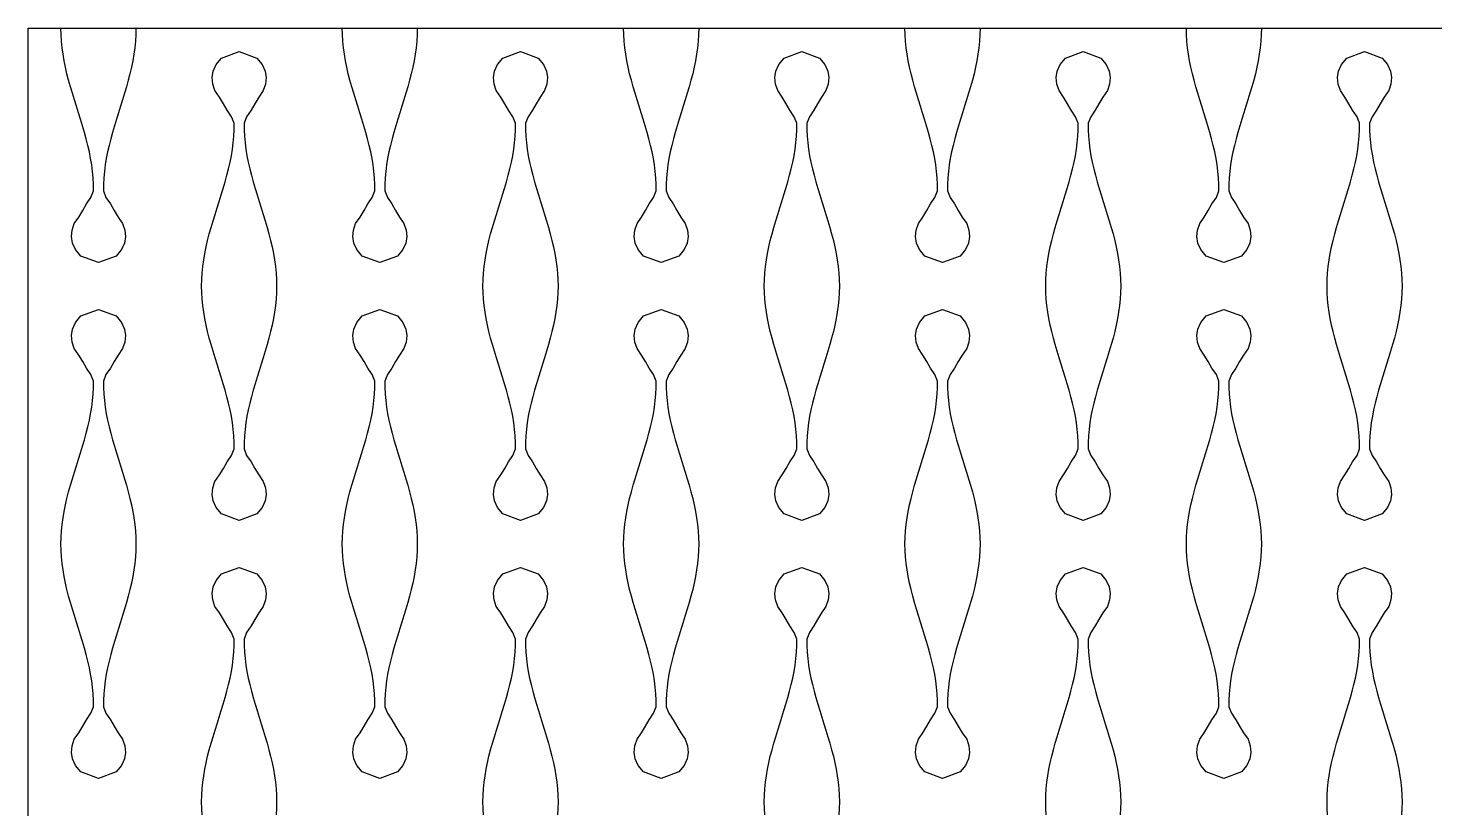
# Model space of a CAD drawing. Header units: millimetres. Extents: x 0 to 120, y 0 to 70.
# Drawn here: x 0 to 60, y 36.7 to 70 of the extents above; entities that cross this region are included whole.
import ezdxf

# ---------------------------------------------------------------- set-up
doc = ezdxf.new("R2010")
doc.units = ezdxf.units.MM
doc.layers.add('CUT', color=1, linetype='CONTINUOUS')

msp = doc.modelspace()

# ---------------------------------------------------------------- linework, layer by layer
at = {"layer": 'CUT'}
for points in [[(0, 70), (120, 70), (120, 0), (0, 0), (0, 70)], [(4.6, 70), (4.6, 70), (4.5944, 69.7222), (4.5778, 69.4444), (4.5504, 69.1667), (4.5126, 68.8889), (4.465, 68.6111), (4.4085, 68.3333), (4.3439, 68.0556), (4.2722, 67.7778), (4.1947, 67.5), (4.1124, 67.2222), (4.0269, 66.9444), (3.9394, 66.6667), (3.8513, 66.3889), (3.764, 66.1111), (3.679, 65.8333), (3.5976, 65.5556), (3.5211, 65.2778), (3.4508, 65), (3.3877, 64.7222), (3.3329, 64.4444), (3.2872, 64.1667), (3.2514, 63.8889), (3.2261, 63.6111), (3.2116, 63.3333), (3.2113, 63.0556), (3.3207, 62.7778), (3.5161, 62.5), (3.6671, 62.2222), (3.8361, 61.9444), (4.0306, 61.6667), (4.1274, 61.3889), (4.1513, 61.1111), (4.107, 60.8333), (3.9856, 60.5556), (3.7502, 60.2778), (3, 60), (3, 60), (2.2498, 60.2778), (2.0144, 60.5556), (1.893, 60.8333), (1.8487, 61.1111), (1.8726, 61.3889), (1.9694, 61.6667), (2.1639, 61.9444), (2.3329, 62.2222), (2.4839, 62.5), (2.6793, 62.7778), (2.7887, 63.0556), (2.7884, 63.3333), (2.7739, 63.6111), (2.7486, 63.8889), (2.7128, 64.1667), (2.6671, 64.4444), (2.6123, 64.7222), (2.5492, 65), (2.4789, 65.2778), (2.4024, 65.5556), (2.321, 65.8333), (2.236, 66.1111), (2.1487, 66.3889), (2.0606, 66.6667), (1.9731, 66.9444), (1.8876, 67.2222), (1.8053, 67.5), (1.7278, 67.7778), (1.6561, 68.0556), (1.5915, 68.3333), (1.535, 68.6111), (1.4874, 68.8889), (1.4496, 69.1667), (1.4222, 69.4444), (1.4056, 69.7222), (1.4, 70), (1.4, 70)], [(16.6, 70), (16.6, 70), (16.5944, 69.7222), (16.5778, 69.4444), (16.5504, 69.1667), (16.5126, 68.8889), (16.465, 68.6111), (16.4085, 68.3333), (16.3439, 68.0556), (16.2722, 67.7778), (16.1947, 67.5), (16.1124, 67.2222), (16.0269, 66.9444), (15.9394, 66.6667), (15.8513, 66.3889), (15.764, 66.1111), (15.679, 65.8333), (15.5976, 65.5556), (15.5211, 65.2778), (15.4508, 65), (15.3877, 64.7222), (15.3329, 64.4444), (15.2872, 64.1667), (15.2514, 63.8889), (15.2261, 63.6111), (15.2116, 63.3333), (15.2113, 63.0556), (15.3207, 62.7778), (15.5161, 62.5), (15.6671, 62.2222), (15.8361, 61.9444), (16.0306, 61.6667), (16.1274, 61.3889), (16.1513, 61.1111), (16.107, 60.8333), (15.9856, 60.5556), (15.7502, 60.2778), (15, 60), (15, 60), (14.2498, 60.2778), (14.0144, 60.5556), (13.893, 60.8333), (13.8487, 61.1111), (13.8726, 61.3889), (13.9694, 61.6667), (14.1639, 61.9444), (14.3329, 62.2222), (14.4839, 62.5), (14.6793, 62.7778), (14.7887, 63.0556), (14.7884, 63.3333), (14.7739, 63.6111), (14.7486, 63.8889), (14.7128, 64.1667), (14.6671, 64.4444), (14.6123, 64.7222), (14.5492, 65), (14.4789, 65.2778), (14.4024, 65.5556), (14.321, 65.8333), (14.236, 66.1111), (14.1487, 66.3889), (14.0606, 66.6667), (13.9731, 66.9444), (13.8876, 67.2222), (13.8053, 67.5), (13.7278, 67.7778), (13.6561, 68.0556), (13.5915, 68.3333), (13.535, 68.6111), (13.4874, 68.8889), (13.4496, 69.1667), (13.4222, 69.4444), (13.4056, 69.7222), (13.4, 70), (13.4, 70)], [(28.6, 70), (28.6, 70), (28.5944, 69.7222), (28.5778, 69.4444), (28.5504, 69.1667), (28.5126, 68.8889), (28.465, 68.6111), (28.4085, 68.3333), (28.3439, 68.0556), (28.2722, 67.7778), (28.1947, 67.5), (28.1124, 67.2222), (28.0269, 66.9444), (27.9394, 66.6667), (27.8513, 66.3889), (27.764, 66.1111), (27.679, 65.8333), (27.5976, 65.5556), (27.5211, 65.2778), (27.4508, 65), (27.3877, 64.7222), (27.3329, 64.4444), (27.2872, 64.1667), (27.2514, 63.8889), (27.2261, 63.6111), (27.2116, 63.3333), (27.2113, 63.0556), (27.3207, 62.7778), (27.5161, 62.5), (27.6671, 62.2222), (27.8361, 61.9444), (28.0306, 61.6667), (28.1274, 61.3889), (28.1513, 61.1111), (28.107, 60.8333), (27.9856, 60.5556), (27.7502, 60.2778), (27, 60), (27, 60), (26.2498, 60.2778), (26.0144, 60.5556), (25.893, 60.8333), (25.8487, 61.1111), (25.8726, 61.3889), (25.9694, 61.6667), (26.1639, 61.9444), (26.3329, 62.2222), (26.4839, 62.5), (26.6793, 62.7778), (26.7887, 63.0556), (26.7884, 63.3333), (26.7739, 63.6111), (26.7486, 63.8889), (26.7128, 64.1667), (26.6671, 64.4444), (26.6123, 64.7222), (26.5492, 65), (26.4789, 65.2778), (26.4024, 65.5556), (26.321, 65.8333), (26.236, 66.1111), (26.1487, 66.3889), (26.0606, 66.6667), (25.9731, 66.9444), (25.8876, 67.2222), (25.8053, 67.5), (25.7278, 67.7778), (25.6561, 68.0556), (25.5915, 68.3333), (25.535, 68.6111), (25.4874, 68.8889), (25.4496, 69.1667), (25.4222, 69.4444), (25.4056, 69.7222), (25.4, 70), (25.4, 70)], [(40.6, 70), (40.6, 70), (40.5944, 69.7222), (40.5778, 69.4444), (40.5504, 69.1667), (40.5126, 68.8889), (40.465, 68.6111), (40.4085, 68.3333), (40.3439, 68.0556), (40.2722, 67.7778), (40.1947, 67.5), (40.1124, 67.2222), (40.0269, 66.9444), (39.9394, 66.6667), (39.8513, 66.3889), (39.764, 66.1111), (39.679, 65.8333), (39.5976, 65.5556), (39.5211, 65.2778), (39.4508, 65), (39.3877, 64.7222), (39.3329, 64.4444), (39.2872, 64.1667), (39.2514, 63.8889), (39.2261, 63.6111), (39.2116, 63.3333), (39.2113, 63.0556), (39.3207, 62.7778), (39.5161, 62.5), (39.6671, 62.2222), (39.8361, 61.9444), (40.0306, 61.6667), (40.1274, 61.3889), (40.1513, 61.1111), (40.107, 60.8333), (39.9856, 60.5556), (39.7502, 60.2778), (39, 60), (39, 60), (38.2498, 60.2778), (38.0144, 60.5556), (37.893, 60.8333), (37.8487, 61.1111), (37.8726, 61.3889), (37.9694, 61.6667), (38.1639, 61.9444), (38.3329, 62.2222), (38.4839, 62.5), (38.6793, 62.7778), (38.7887, 63.0556), (38.7884, 63.3333), (38.7739, 63.6111), (38.7486, 63.8889), (38.7128, 64.1667), (38.6671, 64.4444), (38.6123, 64.7222), (38.5492, 65), (38.4789, 65.2778), (38.4024, 65.5556), (38.321, 65.8333), (38.236, 66.1111), (38.1487, 66.3889), (38.0606, 66.6667), (37.9731, 66.9444), (37.8876, 67.2222), (37.8053, 67.5), (37.7278, 67.7778), (37.6561, 68.0556), (37.5915, 68.3333), (37.535, 68.6111), (37.4874, 68.8889), (37.4496, 69.1667), (37.4222, 69.4444), (37.4056, 69.7222), (37.4, 70), (37.4, 70)], [(52.6, 70), (52.6, 70), (52.5944, 69.7222), (52.5778, 69.4444), (52.5504, 69.1667), (52.5126, 68.8889), (52.465, 68.6111), (52.4085, 68.3333), (52.3439, 68.0556), (52.2722, 67.7778), (52.1947, 67.5), (52.1124, 67.2222), (52.0269, 66.9444), (51.9394, 66.6667), (51.8513, 66.3889), (51.764, 66.1111), (51.679, 65.8333), (51.5976, 65.5556), (51.5211, 65.2778), (51.4508, 65), (51.3877, 64.7222), (51.3329, 64.4444), (51.2872, 64.1667), (51.2514, 63.8889), (51.2261, 63.6111), (51.2116, 63.3333), (51.2113, 63.0556), (51.3207, 62.7778), (51.5161, 62.5), (51.6671, 62.2222), (51.8361, 61.9444), (52.0306, 61.6667), (52.1274, 61.3889), (52.1513, 61.1111), (52.107, 60.8333), (51.9856, 60.5556), (51.7502, 60.2778), (51, 60), (51, 60), (50.2498, 60.2778), (50.0144, 60.5556), (49.893, 60.8333), (49.8487, 61.1111), (49.8726, 61.3889), (49.9694, 61.6667), (50.1639, 61.9444), (50.3329, 62.2222), (50.4839, 62.5), (50.6793, 62.7778), (50.7887, 63.0556), (50.7884, 63.3333), (50.7739, 63.6111), (50.7486, 63.8889), (50.7128, 64.1667), (50.6671, 64.4444), (50.6123, 64.7222), (50.5492, 65), (50.4789, 65.2778), (50.4024, 65.5556), (50.321, 65.8333), (50.236, 66.1111), (50.1487, 66.3889), (50.0606, 66.6667), (49.9731, 66.9444), (49.8876, 67.2222), (49.8053, 67.5), (49.7278, 67.7778), (49.6561, 68.0556), (49.5915, 68.3333), (49.535, 68.6111), (49.4874, 68.8889), (49.4496, 69.1667), (49.4222, 69.4444), (49.4056, 69.7222), (49.4, 70), (49.4, 70)], [(9, 69), (9.7502, 68.7222), (9.9856, 68.4444), (10.107, 68.1667), (10.1513, 67.8889), (10.1274, 67.6111), (10.0306, 67.3333), (9.8361, 67.0556), (9.6671, 66.7778), (9.5161, 66.5), (9.3207, 66.2222), (9.2113, 65.9444), (9.2116, 65.6667), (9.2261, 65.3889), (9.2514, 65.1111), (9.2872, 64.8333), (9.3329, 64.5556), (9.3877, 64.2778), (9.4508, 64), (9.5211, 63.7222), (9.5976, 63.4444), (9.679, 63.1667), (9.764, 62.8889), (9.8513, 62.6111), (9.9394, 62.3333), (10.0269, 62.0556), (10.1124, 61.7778), (10.1947, 61.5), (10.2722, 61.2222), (10.3439, 60.9444), (10.4085, 60.6667), (10.465, 60.3889), (10.5126, 60.1111), (10.5504, 59.8333), (10.5778, 59.5556), (10.5944, 59.2778), (10.6, 59), (10.5944, 58.7222), (10.5778, 58.4444), (10.5504, 58.1667), (10.5126, 57.8889), (10.465, 57.6111), (10.4085, 57.3333), (10.3439, 57.0556), (10.2722, 56.7778), (10.1947, 56.5), (10.1124, 56.2222), (10.0269, 55.9444), (9.9394, 55.6667), (9.8513, 55.3889), (9.764, 55.1111), (9.679, 54.8333), (9.5976, 54.5556), (9.5211, 54.2778), (9.4508, 54), (9.3877, 53.7222), (9.3329, 53.4444), (9.2872, 53.1667), (9.2514, 52.8889), (9.2261, 52.6111), (9.2116, 52.3333), (9.2113, 52.0556), (9.3207, 51.7778), (9.5161, 51.5), (9.6671, 51.2222), (9.8361, 50.9444), (10.0306, 50.6667), (10.1274, 50.3889), (10.1513, 50.1111), (10.107, 49.8333), (9.9856, 49.5556), (9.7502, 49.2778), (9, 49), (9, 49), (8.2498, 49.2778), (8.0144, 49.5556), (7.893, 49.8333), (7.8487, 50.1111), (7.8726, 50.3889), (7.9694, 50.6667), (8.1639, 50.9444), (8.3329, 51.2222), (8.4839, 51.5), (8.6793, 51.7778), (8.7887, 52.0556), (8.7884, 52.3333), (8.7739, 52.6111), (8.7486, 52.8889), (8.7128, 53.1667), (8.6671, 53.4444), (8.6123, 53.7222), (8.5492, 54), (8.4789, 54.2778), (8.4024, 54.5556), (8.321, 54.8333), (8.236, 55.1111), (8.1487, 55.3889), (8.0606, 55.6667), (7.9731, 55.9444), (7.8876, 56.2222), (7.8053, 56.5), (7.7278, 56.7778), (7.6561, 57.0556), (7.5915, 57.3333), (7.535, 57.6111), (7.4874, 57.8889), (7.4496, 58.1667), (7.4222, 58.4444), (7.4056, 58.7222), (7.4, 59), (7.4056, 59.2778), (7.4222, 59.5556), (7.4496, 59.8333), (7.4874, 60.1111), (7.535, 60.3889), (7.5915, 60.6667), (7.6561, 60.9444), (7.7278, 61.2222), (7.8053, 61.5), (7.8876, 61.7778), (7.9731, 62.0556), (8.0606, 62.3333), (8.1487, 62.6111), (8.236, 62.8889), (8.321, 63.1667), (8.4024, 63.4444), (8.4789, 63.7222), (8.5492, 64), (8.6123, 64.2778), (8.6671, 64.5556), (8.7128, 64.8333), (8.7486, 65.1111), (8.7739, 65.3889), (8.7884, 65.6667), (8.7887, 65.9444), (8.6793, 66.2222), (8.4839, 66.5), (8.3329, 66.7778), (8.1639, 67.0556), (7.9694, 67.3333), (7.8726, 67.6111), (7.8487, 67.8889), (7.893, 68.1667), (8.0144, 68.4444), (8.2498, 68.7222), (9, 69), (9, 69)], [(21, 69), (21.7502, 68.7222), (21.9856, 68.4444), (22.107, 68.1667), (22.1513, 67.8889), (22.1274, 67.6111), (22.0306, 67.3333), (21.8361, 67.0556), (21.6671, 66.7778), (21.5161, 66.5), (21.3207, 66.2222), (21.2113, 65.9444), (21.2116, 65.6667), (21.2261, 65.3889), (21.2514, 65.1111), (21.2872, 64.8333), (21.3329, 64.5556), (21.3877, 64.2778), (21.4508, 64), (21.5211, 63.7222), (21.5976, 63.4444), (21.679, 63.1667), (21.764, 62.8889), (21.8513, 62.6111), (21.9394, 62.3333), (22.0269, 62.0556), (22.1124, 61.7778), (22.1947, 61.5), (22.2722, 61.2222), (22.3439, 60.9444), (22.4085, 60.6667), (22.465, 60.3889), (22.5126, 60.1111), (22.5504, 59.8333), (22.5778, 59.5556), (22.5944, 59.2778), (22.6, 59), (22.5944, 58.7222), (22.5778, 58.4444), (22.5504, 58.1667), (22.5126, 57.8889), (22.465, 57.6111), (22.4085, 57.3333), (22.3439, 57.0556), (22.2722, 56.7778), (22.1947, 56.5), (22.1124, 56.2222), (22.0269, 55.9444), (21.9394, 55.6667), (21.8513, 55.3889), (21.764, 55.1111), (21.679, 54.8333), (21.5976, 54.5556), (21.5211, 54.2778), (21.4508, 54), (21.3877, 53.7222), (21.3329, 53.4444), (21.2872, 53.1667), (21.2514, 52.8889), (21.2261, 52.6111), (21.2116, 52.3333), (21.2113, 52.0556), (21.3207, 51.7778), (21.5161, 51.5), (21.6671, 51.2222), (21.8361, 50.9444), (22.0306, 50.6667), (22.1274, 50.3889), (22.1513, 50.1111), (22.107, 49.8333), (21.9856, 49.5556), (21.7502, 49.2778), (21, 49), (21, 49), (20.2498, 49.2778), (20.0144, 49.5556), (19.893, 49.8333), (19.8487, 50.1111), (19.8726, 50.3889), (19.9694, 50.6667), (20.1639, 50.9444), (20.3329, 51.2222), (20.4839, 51.5), (20.6793, 51.7778), (20.7887, 52.0556), (20.7884, 52.3333), (20.7739, 52.6111), (20.7486, 52.8889), (20.7128, 53.1667), (20.6671, 53.4444), (20.6123, 53.7222), (20.5492, 54), (20.4789, 54.2778), (20.4024, 54.5556), (20.321, 54.8333), (20.236, 55.1111), (20.1487, 55.3889), (20.0606, 55.6667), (19.9731, 55.9444), (19.8876, 56.2222), (19.8053, 56.5), (19.7278, 56.7778), (19.6561, 57.0556), (19.5915, 57.3333), (19.535, 57.6111), (19.4874, 57.8889), (19.4496, 58.1667), (19.4222, 58.4444), (19.4056, 58.7222), (19.4, 59), (19.4056, 59.2778), (19.4222, 59.5556), (19.4496, 59.8333), (19.4874, 60.1111), (19.535, 60.3889), (19.5915, 60.6667), (19.6561, 60.9444), (19.7278, 61.2222), (19.8053, 61.5), (19.8876, 61.7778), (19.9731, 62.0556), (20.0606, 62.3333), (20.1487, 62.6111), (20.236, 62.8889), (20.321, 63.1667), (20.4024, 63.4444), (20.4789, 63.7222), (20.5492, 64), (20.6123, 64.2778), (20.6671, 64.5556), (20.7128, 64.8333), (20.7486, 65.1111), (20.7739, 65.3889), (20.7884, 65.6667), (20.7887, 65.9444), (20.6793, 66.2222), (20.4839, 66.5), (20.3329, 66.7778), (20.1639, 67.0556), (19.9694, 67.3333), (19.8726, 67.6111), (19.8487, 67.8889), (19.893, 68.1667), (20.0144, 68.4444), (20.2498, 68.7222), (21, 69), (21, 69)], [(33, 69), (33.7502, 68.7222), (33.9856, 68.4444), (34.107, 68.1667), (34.1513, 67.8889), (34.1274, 67.6111), (34.0306, 67.3333), (33.8361, 67.0556), (33.6671, 66.7778), (33.5161, 66.5), (33.3207, 66.2222), (33.2113, 65.9444), (33.2116, 65.6667), (33.2261, 65.3889), (33.2514, 65.1111), (33.2872, 64.8333), (33.3329, 64.5556), (33.3877, 64.2778), (33.4508, 64), (33.5211, 63.7222), (33.5976, 63.4444), (33.679, 63.1667), (33.764, 62.8889), (33.8513, 62.6111), (33.9394, 62.3333), (34.0269, 62.0556), (34.1124, 61.7778), (34.1947, 61.5), (34.2722, 61.2222), (34.3439, 60.9444), (34.4085, 60.6667), (34.465, 60.3889), (34.5126, 60.1111), (34.5504, 59.8333), (34.5778, 59.5556), (34.5944, 59.2778), (34.6, 59), (34.5944, 58.7222), (34.5778, 58.4444), (34.5504, 58.1667), (34.5126, 57.8889), (34.465, 57.6111), (34.4085, 57.3333), (34.3439, 57.0556), (34.2722, 56.7778), (34.1947, 56.5), (34.1124, 56.2222), (34.0269, 55.9444), (33.9394, 55.6667), (33.8513, 55.3889), (33.764, 55.1111), (33.679, 54.8333), (33.5976, 54.5556), (33.5211, 54.2778), (33.4508, 54), (33.3877, 53.7222), (33.3329, 53.4444), (33.2872, 53.1667), (33.2514, 52.8889), (33.2261, 52.6111), (33.2116, 52.3333), (33.2113, 52.0556), (33.3207, 51.7778), (33.5161, 51.5), (33.6671, 51.2222), (33.8361, 50.9444), (34.0306, 50.6667), (34.1274, 50.3889), (34.1513, 50.1111), (34.107, 49.8333), (33.9856, 49.5556), (33.7502, 49.2778), (33, 49), (33, 49), (32.2498, 49.2778), (32.0144, 49.5556), (31.893, 49.8333), (31.8487, 50.1111), (31.8726, 50.3889), (31.9694, 50.6667), (32.1639, 50.9444), (32.3329, 51.2222), (32.4839, 51.5), (32.6793, 51.7778), (32.7887, 52.0556), (32.7884, 52.3333), (32.7739, 52.6111), (32.7486, 52.8889), (32.7128, 53.1667), (32.6671, 53.4444), (32.6123, 53.7222), (32.5492, 54), (32.4789, 54.2778), (32.4024, 54.5556), (32.321, 54.8333), (32.236, 55.1111), (32.1487, 55.3889), (32.0606, 55.6667), (31.9731, 55.9444), (31.8876, 56.2222), (31.8053, 56.5), (31.7278, 56.7778), (31.6561, 57.0556), (31.5915, 57.3333), (31.535, 57.6111), (31.4874, 57.8889), (31.4496, 58.1667), (31.4222, 58.4444), (31.4056, 58.7222), (31.4, 59), (31.4056, 59.2778), (31.4222, 59.5556), (31.4496, 59.8333), (31.4874, 60.1111), (31.535, 60.3889), (31.5915, 60.6667), (31.6561, 60.9444), (31.7278, 61.2222), (31.8053, 61.5), (31.8876, 61.7778), (31.9731, 62.0556), (32.0606, 62.3333), (32.1487, 62.6111), (32.236, 62.8889), (32.321, 63.1667), (32.4024, 63.4444), (32.4789, 63.7222), (32.5492, 64), (32.6123, 64.2778), (32.6671, 64.5556), (32.7128, 64.8333), (32.7486, 65.1111), (32.7739, 65.3889), (32.7884, 65.6667), (32.7887, 65.9444), (32.6793, 66.2222), (32.4839, 66.5), (32.3329, 66.7778), (32.1639, 67.0556), (31.9694, 67.3333), (31.8726, 67.6111), (31.8487, 67.8889), (31.893, 68.1667), (32.0144, 68.4444), (32.2498, 68.7222), (33, 69), (33, 69)], [(45, 69), (45.7502, 68.7222), (45.9856, 68.4444), (46.107, 68.1667), (46.1513, 67.8889), (46.1274, 67.6111), (46.0306, 67.3333), (45.8361, 67.0556), (45.6671, 66.7778), (45.5161, 66.5), (45.3207, 66.2222), (45.2113, 65.9444), (45.2116, 65.6667), (45.2261, 65.3889), (45.2514, 65.1111), (45.2872, 64.8333), (45.3329, 64.5556), (45.3877, 64.2778), (45.4508, 64), (45.5211, 63.7222), (45.5976, 63.4444), (45.679, 63.1667), (45.764, 62.8889), (45.8513, 62.6111), (45.9394, 62.3333), (46.0269, 62.0556), (46.1124, 61.7778), (46.1947, 61.5), (46.2722, 61.2222), (46.3439, 60.9444), (46.4085, 60.6667), (46.465, 60.3889), (46.5126, 60.1111), (46.5504, 59.8333), (46.5778, 59.5556), (46.5944, 59.2778), (46.6, 59), (46.5944, 58.7222), (46.5778, 58.4444), (46.5504, 58.1667), (46.5126, 57.8889), (46.465, 57.6111), (46.4085, 57.3333), (46.3439, 57.0556), (46.2722, 56.7778), (46.1947, 56.5), (46.1124, 56.2222), (46.0269, 55.9444), (45.9394, 55.6667), (45.8513, 55.3889), (45.764, 55.1111), (45.679, 54.8333), (45.5976, 54.5556), (45.5211, 54.2778), (45.4508, 54), (45.3877, 53.7222), (45.3329, 53.4444), (45.2872, 53.1667), (45.2514, 52.8889), (45.2261, 52.6111), (45.2116, 52.3333), (45.2113, 52.0556), (45.3207, 51.7778), (45.5161, 51.5), (45.6671, 51.2222), (45.8361, 50.9444), (46.0306, 50.6667), (46.1274, 50.3889), (46.1513, 50.1111), (46.107, 49.8333), (45.9856, 49.5556), (45.7502, 49.2778), (45, 49), (45, 49), (44.2498, 49.2778), (44.0144, 49.5556), (43.893, 49.8333), (43.8487, 50.1111), (43.8726, 50.3889), (43.9694, 50.6667), (44.1639, 50.9444), (44.3329, 51.2222), (44.4839, 51.5), (44.6793, 51.7778), (44.7887, 52.0556), (44.7884, 52.3333), (44.7739, 52.6111), (44.7486, 52.8889), (44.7128, 53.1667), (44.6671, 53.4444), (44.6123, 53.7222), (44.5492, 54), (44.4789, 54.2778), (44.4024, 54.5556), (44.321, 54.8333), (44.236, 55.1111), (44.1487, 55.3889), (44.0606, 55.6667), (43.9731, 55.9444), (43.8876, 56.2222), (43.8053, 56.5), (43.7278, 56.7778), (43.6561, 57.0556), (43.5915, 57.3333), (43.535, 57.6111), (43.4874, 57.8889), (43.4496, 58.1667), (43.4222, 58.4444), (43.4056, 58.7222), (43.4, 59), (43.4056, 59.2778), (43.4222, 59.5556), (43.4496, 59.8333), (43.4874, 60.1111), (43.535, 60.3889), (43.5915, 60.6667), (43.6561, 60.9444), (43.7278, 61.2222), (43.8053, 61.5), (43.8876, 61.7778), (43.9731, 62.0556), (44.0606, 62.3333), (44.1487, 62.6111), (44.236, 62.8889), (44.321, 63.1667), (44.4024, 63.4444), (44.4789, 63.7222), (44.5492, 64), (44.6123, 64.2778), (44.6671, 64.5556), (44.7128, 64.8333), (44.7486, 65.1111), (44.7739, 65.3889), (44.7884, 65.6667), (44.7887, 65.9444), (44.6793, 66.2222), (44.4839, 66.5), (44.3329, 66.7778), (44.1639, 67.0556), (43.9694, 67.3333), (43.8726, 67.6111), (43.8487, 67.8889), (43.893, 68.1667), (44.0144, 68.4444), (44.2498, 68.7222), (45, 69), (45, 69)], [(57, 69), (57.7502, 68.7222), (57.9856, 68.4444), (58.107, 68.1667), (58.1513, 67.8889), (58.1274, 67.6111), (58.0306, 67.3333), (57.8361, 67.0556), (57.6671, 66.7778), (57.5161, 66.5), (57.3207, 66.2222), (57.2113, 65.9444), (57.2116, 65.6667), (57.2261, 65.3889), (57.2514, 65.1111), (57.2872, 64.8333), (57.3329, 64.5556), (57.3877, 64.2778), (57.4508, 64), (57.5211, 63.7222), (57.5976, 63.4444), (57.679, 63.1667), (57.764, 62.8889), (57.8513, 62.6111), (57.9394, 62.3333), (58.0269, 62.0556), (58.1124, 61.7778), (58.1947, 61.5), (58.2722, 61.2222), (58.3439, 60.9444), (58.4085, 60.6667), (58.465, 60.3889), (58.5126, 60.1111), (58.5504, 59.8333), (58.5778, 59.5556), (58.5944, 59.2778), (58.6, 59), (58.5944, 58.7222), (58.5778, 58.4444), (58.5504, 58.1667), (58.5126, 57.8889), (58.465, 57.6111), (58.4085, 57.3333), (58.3439, 57.0556), (58.2722, 56.7778), (58.1947, 56.5), (58.1124, 56.2222), (58.0269, 55.9444), (57.9394, 55.6667), (57.8513, 55.3889), (57.764, 55.1111), (57.679, 54.8333), (57.5976, 54.5556), (57.5211, 54.2778), (57.4508, 54), (57.3877, 53.7222), (57.3329, 53.4444), (57.2872, 53.1667), (57.2514, 52.8889), (57.2261, 52.6111), (57.2116, 52.3333), (57.2113, 52.0556), (57.3207, 51.7778), (57.5161, 51.5), (57.6671, 51.2222), (57.8361, 50.9444), (58.0306, 50.6667), (58.1274, 50.3889), (58.1513, 50.1111), (58.107, 49.8333), (57.9856, 49.5556), (57.7502, 49.2778), (57, 49), (57, 49), (56.2498, 49.2778), (56.0144, 49.5556), (55.893, 49.8333), (55.8487, 50.1111), (55.8726, 50.3889), (55.9694, 50.6667), (56.1639, 50.9444), (56.3329, 51.2222), (56.4839, 51.5), (56.6793, 51.7778), (56.7887, 52.0556), (56.7884, 52.3333), (56.7739, 52.6111), (56.7486, 52.8889), (56.7128, 53.1667), (56.6671, 53.4444), (56.6123, 53.7222), (56.5492, 54), (56.4789, 54.2778), (56.4024, 54.5556), (56.321, 54.8333), (56.236, 55.1111), (56.1487, 55.3889), (56.0606, 55.6667), (55.9731, 55.9444), (55.8876, 56.2222), (55.8053, 56.5), (55.7278, 56.7778), (55.6561, 57.0556), (55.5915, 57.3333), (55.535, 57.6111), (55.4874, 57.8889), (55.4496, 58.1667), (55.4222, 58.4444), (55.4056, 58.7222), (55.4, 59), (55.4056, 59.2778), (55.4222, 59.5556), (55.4496, 59.8333), (55.4874, 60.1111), (55.535, 60.3889), (55.5915, 60.6667), (55.6561, 60.9444), (55.7278, 61.2222), (55.8053, 61.5), (55.8876, 61.7778), (55.9731, 62.0556), (56.0606, 62.3333), (56.1487, 62.6111), (56.236, 62.8889), (56.321, 63.1667), (56.4024, 63.4444), (56.4789, 63.7222), (56.5492, 64), (56.6123, 64.2778), (56.6671, 64.5556), (56.7128, 64.8333), (56.7486, 65.1111), (56.7739, 65.3889), (56.7884, 65.6667), (56.7887, 65.9444), (56.6793, 66.2222), (56.4839, 66.5), (56.3329, 66.7778), (56.1639, 67.0556), (55.9694, 67.3333), (55.8726, 67.6111), (55.8487, 67.8889), (55.893, 68.1667), (56.0144, 68.4444), (56.2498, 68.7222), (57, 69), (57, 69)], [(3, 58), (3.7502, 57.7222), (3.9856, 57.4444), (4.107, 57.1667), (4.1513, 56.8889), (4.1274, 56.6111), (4.0306, 56.3333), (3.8361, 56.0556), (3.6671, 55.7778), (3.5161, 55.5), (3.3207, 55.2222), (3.2113, 54.9444), (3.2116, 54.6667), (3.2261, 54.3889), (3.2514, 54.1111), (3.2872, 53.8333), (3.3329, 53.5556), (3.3877, 53.2778), (3.4508, 53), (3.5211, 52.7222), (3.5976, 52.4444), (3.679, 52.1667), (3.764, 51.8889), (3.8513, 51.6111), (3.9394, 51.3333), (4.0269, 51.0556), (4.1124, 50.7778), (4.1947, 50.5), (4.2722, 50.2222), (4.3439, 49.9444), (4.4085, 49.6667), (4.465, 49.3889), (4.5126, 49.1111), (4.5504, 48.8333), (4.5778, 48.5556), (4.5944, 48.2778), (4.6, 48), (4.5944, 47.7222), (4.5778, 47.4444), (4.5504, 47.1667), (4.5126, 46.8889), (4.465, 46.6111), (4.4085, 46.3333), (4.3439, 46.0556), (4.2722, 45.7778), (4.1947, 45.5), (4.1124, 45.2222), (4.0269, 44.9444), (3.9394, 44.6667), (3.8513, 44.3889), (3.764, 44.1111), (3.679, 43.8333), (3.5976, 43.5556), (3.5211, 43.2778), (3.4508, 43), (3.3877, 42.7222), (3.3329, 42.4444), (3.2872, 42.1667), (3.2514, 41.8889), (3.2261, 41.6111), (3.2116, 41.3333), (3.2113, 41.0556), (3.3207, 40.7778), (3.5161, 40.5), (3.6671, 40.2222), (3.8361, 39.9444), (4.0306, 39.6667), (4.1274, 39.3889), (4.1513, 39.1111), (4.107, 38.8333), (3.9856, 38.5556), (3.7502, 38.2778), (3, 38), (3, 38), (2.2498, 38.2778), (2.0144, 38.5556), (1.893, 38.8333), (1.8487, 39.1111), (1.8726, 39.3889), (1.9694, 39.6667), (2.1639, 39.9444), (2.3329, 40.2222), (2.4839, 40.5), (2.6793, 40.7778), (2.7887, 41.0556), (2.7884, 41.3333), (2.7739, 41.6111), (2.7486, 41.8889), (2.7128, 42.1667), (2.6671, 42.4444), (2.6123, 42.7222), (2.5492, 43), (2.4789, 43.2778), (2.4024, 43.5556), (2.321, 43.8333), (2.236, 44.1111), (2.1487, 44.3889), (2.0606, 44.6667), (1.9731, 44.9444), (1.8876, 45.2222), (1.8053, 45.5), (1.7278, 45.7778), (1.6561, 46.0556), (1.5915, 46.3333), (1.535, 46.6111), (1.4874, 46.8889), (1.4496, 47.1667), (1.4222, 47.4444), (1.4056, 47.7222), (1.4, 48), (1.4056, 48.2778), (1.4222, 48.5556), (1.4496, 48.8333), (1.4874, 49.1111), (1.535, 49.3889), (1.5915, 49.6667), (1.6561, 49.9444), (1.7278, 50.2222), (1.8053, 50.5), (1.8876, 50.7778), (1.9731, 51.0556), (2.0606, 51.3333), (2.1487, 51.6111), (2.236, 51.8889), (2.321, 52.1667), (2.4024, 52.4444), (2.4789, 52.7222), (2.5492, 53), (2.6123, 53.2778), (2.6671, 53.5556), (2.7128, 53.8333), (2.7486, 54.1111), (2.7739, 54.3889), (2.7884, 54.6667), (2.7887, 54.9444), (2.6793, 55.2222), (2.4839, 55.5), (2.3329, 55.7778), (2.1639, 56.0556), (1.9694, 56.3333), (1.8726, 56.6111), (1.8487, 56.8889), (1.893, 57.1667), (2.0144, 57.4444), (2.2498, 57.7222), (3, 58), (3, 58)], [(15, 58), (15.7502, 57.7222), (15.9856, 57.4444), (16.107, 57.1667), (16.1513, 56.8889), (16.1274, 56.6111), (16.0306, 56.3333), (15.8361, 56.0556), (15.6671, 55.7778), (15.5161, 55.5), (15.3207, 55.2222), (15.2113, 54.9444), (15.2116, 54.6667), (15.2261, 54.3889), (15.2514, 54.1111), (15.2872, 53.8333), (15.3329, 53.5556), (15.3877, 53.2778), (15.4508, 53), (15.5211, 52.7222), (15.5976, 52.4444), (15.679, 52.1667), (15.764, 51.8889), (15.8513, 51.6111), (15.9394, 51.3333), (16.0269, 51.0556), (16.1124, 50.7778), (16.1947, 50.5), (16.2722, 50.2222), (16.3439, 49.9444), (16.4085, 49.6667), (16.465, 49.3889), (16.5126, 49.1111), (16.5504, 48.8333), (16.5778, 48.5556), (16.5944, 48.2778), (16.6, 48), (16.5944, 47.7222), (16.5778, 47.4444), (16.5504, 47.1667), (16.5126, 46.8889), (16.465, 46.6111), (16.4085, 46.3333), (16.3439, 46.0556), (16.2722, 45.7778), (16.1947, 45.5), (16.1124, 45.2222), (16.0269, 44.9444), (15.9394, 44.6667), (15.8513, 44.3889), (15.764, 44.1111), (15.679, 43.8333), (15.5976, 43.5556), (15.5211, 43.2778), (15.4508, 43), (15.3877, 42.7222), (15.3329, 42.4444), (15.2872, 42.1667), (15.2514, 41.8889), (15.2261, 41.6111), (15.2116, 41.3333), (15.2113, 41.0556), (15.3207, 40.7778), (15.5161, 40.5), (15.6671, 40.2222), (15.8361, 39.9444), (16.0306, 39.6667), (16.1274, 39.3889), (16.1513, 39.1111), (16.107, 38.8333), (15.9856, 38.5556), (15.7502, 38.2778), (15, 38), (15, 38), (14.2498, 38.2778), (14.0144, 38.5556), (13.893, 38.8333), (13.8487, 39.1111), (13.8726, 39.3889), (13.9694, 39.6667), (14.1639, 39.9444), (14.3329, 40.2222), (14.4839, 40.5), (14.6793, 40.7778), (14.7887, 41.0556), (14.7884, 41.3333), (14.7739, 41.6111), (14.7486, 41.8889), (14.7128, 42.1667), (14.6671, 42.4444), (14.6123, 42.7222), (14.5492, 43), (14.4789, 43.2778), (14.4024, 43.5556), (14.321, 43.8333), (14.236, 44.1111), (14.1487, 44.3889), (14.0606, 44.6667), (13.9731, 44.9444), (13.8876, 45.2222), (13.8053, 45.5), (13.7278, 45.7778), (13.6561, 46.0556), (13.5915, 46.3333), (13.535, 46.6111), (13.4874, 46.8889), (13.4496, 47.1667), (13.4222, 47.4444), (13.4056, 47.7222), (13.4, 48), (13.4056, 48.2778), (13.4222, 48.5556), (13.4496, 48.8333), (13.4874, 49.1111), (13.535, 49.3889), (13.5915, 49.6667), (13.6561, 49.9444), (13.7278, 50.2222), (13.8053, 50.5), (13.8876, 50.7778), (13.9731, 51.0556), (14.0606, 51.3333), (14.1487, 51.6111), (14.236, 51.8889), (14.321, 52.1667), (14.4024, 52.4444), (14.4789, 52.7222), (14.5492, 53), (14.6123, 53.2778), (14.6671, 53.5556), (14.7128, 53.8333), (14.7486, 54.1111), (14.7739, 54.3889), (14.7884, 54.6667), (14.7887, 54.9444), (14.6793, 55.2222), (14.4839, 55.5), (14.3329, 55.7778), (14.1639, 56.0556), (13.9694, 56.3333), (13.8726, 56.6111), (13.8487, 56.8889), (13.893, 57.1667), (14.0144, 57.4444), (14.2498, 57.7222), (15, 58), (15, 58)], [(27, 58), (27.7502, 57.7222), (27.9856, 57.4444), (28.107, 57.1667), (28.1513, 56.8889), (28.1274, 56.6111), (28.0306, 56.3333), (27.8361, 56.0556), (27.6671, 55.7778), (27.5161, 55.5), (27.3207, 55.2222), (27.2113, 54.9444), (27.2116, 54.6667), (27.2261, 54.3889), (27.2514, 54.1111), (27.2872, 53.8333), (27.3329, 53.5556), (27.3877, 53.2778), (27.4508, 53), (27.5211, 52.7222), (27.5976, 52.4444), (27.679, 52.1667), (27.764, 51.8889), (27.8513, 51.6111), (27.9394, 51.3333), (28.0269, 51.0556), (28.1124, 50.7778), (28.1947, 50.5), (28.2722, 50.2222), (28.3439, 49.9444), (28.4085, 49.6667), (28.465, 49.3889), (28.5126, 49.1111), (28.5504, 48.8333), (28.5778, 48.5556), (28.5944, 48.2778), (28.6, 48), (28.5944, 47.7222), (28.5778, 47.4444), (28.5504, 47.1667), (28.5126, 46.8889), (28.465, 46.6111), (28.4085, 46.3333), (28.3439, 46.0556), (28.2722, 45.7778), (28.1947, 45.5), (28.1124, 45.2222), (28.0269, 44.9444), (27.9394, 44.6667), (27.8513, 44.3889), (27.764, 44.1111), (27.679, 43.8333), (27.5976, 43.5556), (27.5211, 43.2778), (27.4508, 43), (27.3877, 42.7222), (27.3329, 42.4444), (27.2872, 42.1667), (27.2514, 41.8889), (27.2261, 41.6111), (27.2116, 41.3333), (27.2113, 41.0556), (27.3207, 40.7778), (27.5161, 40.5), (27.6671, 40.2222), (27.8361, 39.9444), (28.0306, 39.6667), (28.1274, 39.3889), (28.1513, 39.1111), (28.107, 38.8333), (27.9856, 38.5556), (27.7502, 38.2778), (27, 38), (27, 38), (26.2498, 38.2778), (26.0144, 38.5556), (25.893, 38.8333), (25.8487, 39.1111), (25.8726, 39.3889), (25.9694, 39.6667), (26.1639, 39.9444), (26.3329, 40.2222), (26.4839, 40.5), (26.6793, 40.7778), (26.7887, 41.0556), (26.7884, 41.3333), (26.7739, 41.6111), (26.7486, 41.8889), (26.7128, 42.1667), (26.6671, 42.4444), (26.6123, 42.7222), (26.5492, 43), (26.4789, 43.2778), (26.4024, 43.5556), (26.321, 43.8333), (26.236, 44.1111), (26.1487, 44.3889), (26.0606, 44.6667), (25.9731, 44.9444), (25.8876, 45.2222), (25.8053, 45.5), (25.7278, 45.7778), (25.6561, 46.0556), (25.5915, 46.3333), (25.535, 46.6111), (25.4874, 46.8889), (25.4496, 47.1667), (25.4222, 47.4444), (25.4056, 47.7222), (25.4, 48), (25.4056, 48.2778), (25.4222, 48.5556), (25.4496, 48.8333), (25.4874, 49.1111), (25.535, 49.3889), (25.5915, 49.6667), (25.6561, 49.9444), (25.7278, 50.2222), (25.8053, 50.5), (25.8876, 50.7778), (25.9731, 51.0556), (26.0606, 51.3333), (26.1487, 51.6111), (26.236, 51.8889), (26.321, 52.1667), (26.4024, 52.4444), (26.4789, 52.7222), (26.5492, 53), (26.6123, 53.2778), (26.6671, 53.5556), (26.7128, 53.8333), (26.7486, 54.1111), (26.7739, 54.3889), (26.7884, 54.6667), (26.7887, 54.9444), (26.6793, 55.2222), (26.4839, 55.5), (26.3329, 55.7778), (26.1639, 56.0556), (25.9694, 56.3333), (25.8726, 56.6111), (25.8487, 56.8889), (25.893, 57.1667), (26.0144, 57.4444), (26.2498, 57.7222), (27, 58), (27, 58)], [(39, 58), (39.7502, 57.7222), (39.9856, 57.4444), (40.107, 57.1667), (40.1513, 56.8889), (40.1274, 56.6111), (40.0306, 56.3333), (39.8361, 56.0556), (39.6671, 55.7778), (39.5161, 55.5), (39.3207, 55.2222), (39.2113, 54.9444), (39.2116, 54.6667), (39.2261, 54.3889), (39.2514, 54.1111), (39.2872, 53.8333), (39.3329, 53.5556), (39.3877, 53.2778), (39.4508, 53), (39.5211, 52.7222), (39.5976, 52.4444), (39.679, 52.1667), (39.764, 51.8889), (39.8513, 51.6111), (39.9394, 51.3333), (40.0269, 51.0556), (40.1124, 50.7778), (40.1947, 50.5), (40.2722, 50.2222), (40.3439, 49.9444), (40.4085, 49.6667), (40.465, 49.3889), (40.5126, 49.1111), (40.5504, 48.8333), (40.5778, 48.5556), (40.5944, 48.2778), (40.6, 48), (40.5944, 47.7222), (40.5778, 47.4444), (40.5504, 47.1667), (40.5126, 46.8889), (40.465, 46.6111), (40.4085, 46.3333), (40.3439, 46.0556), (40.2722, 45.7778), (40.1947, 45.5), (40.1124, 45.2222), (40.0269, 44.9444), (39.9394, 44.6667), (39.8513, 44.3889), (39.764, 44.1111), (39.679, 43.8333), (39.5976, 43.5556), (39.5211, 43.2778), (39.4508, 43), (39.3877, 42.7222), (39.3329, 42.4444), (39.2872, 42.1667), (39.2514, 41.8889), (39.2261, 41.6111), (39.2116, 41.3333), (39.2113, 41.0556), (39.3207, 40.7778), (39.5161, 40.5), (39.6671, 40.2222), (39.8361, 39.9444), (40.0306, 39.6667), (40.1274, 39.3889), (40.1513, 39.1111), (40.107, 38.8333), (39.9856, 38.5556), (39.7502, 38.2778), (39, 38), (39, 38), (38.2498, 38.2778), (38.0144, 38.5556), (37.893, 38.8333), (37.8487, 39.1111), (37.8726, 39.3889), (37.9694, 39.6667), (38.1639, 39.9444), (38.3329, 40.2222), (38.4839, 40.5), (38.6793, 40.7778), (38.7887, 41.0556), (38.7884, 41.3333), (38.7739, 41.6111), (38.7486, 41.8889), (38.7128, 42.1667), (38.6671, 42.4444), (38.6123, 42.7222), (38.5492, 43), (38.4789, 43.2778), (38.4024, 43.5556), (38.321, 43.8333), (38.236, 44.1111), (38.1487, 44.3889), (38.0606, 44.6667), (37.9731, 44.9444), (37.8876, 45.2222), (37.8053, 45.5), (37.7278, 45.7778), (37.6561, 46.0556), (37.5915, 46.3333), (37.535, 46.6111), (37.4874, 46.8889), (37.4496, 47.1667), (37.4222, 47.4444), (37.4056, 47.7222), (37.4, 48), (37.4056, 48.2778), (37.4222, 48.5556), (37.4496, 48.8333), (37.4874, 49.1111), (37.535, 49.3889), (37.5915, 49.6667), (37.6561, 49.9444), (37.7278, 50.2222), (37.8053, 50.5), (37.8876, 50.7778), (37.9731, 51.0556), (38.0606, 51.3333), (38.1487, 51.6111), (38.236, 51.8889), (38.321, 52.1667), (38.4024, 52.4444), (38.4789, 52.7222), (38.5492, 53), (38.6123, 53.2778), (38.6671, 53.5556), (38.7128, 53.8333), (38.7486, 54.1111), (38.7739, 54.3889), (38.7884, 54.6667), (38.7887, 54.9444), (38.6793, 55.2222), (38.4839, 55.5), (38.3329, 55.7778), (38.1639, 56.0556), (37.9694, 56.3333), (37.8726, 56.6111), (37.8487, 56.8889), (37.893, 57.1667), (38.0144, 57.4444), (38.2498, 57.7222), (39, 58), (39, 58)], [(51, 58), (51.7502, 57.7222), (51.9856, 57.4444), (52.107, 57.1667), (52.1513, 56.8889), (52.1274, 56.6111), (52.0306, 56.3333), (51.8361, 56.0556), (51.6671, 55.7778), (51.5161, 55.5), (51.3207, 55.2222), (51.2113, 54.9444), (51.2116, 54.6667), (51.2261, 54.3889), (51.2514, 54.1111), (51.2872, 53.8333), (51.3329, 53.5556), (51.3877, 53.2778), (51.4508, 53), (51.5211, 52.7222), (51.5976, 52.4444), (51.679, 52.1667), (51.764, 51.8889), (51.8513, 51.6111), (51.9394, 51.3333), (52.0269, 51.0556), (52.1124, 50.7778), (52.1947, 50.5), (52.2722, 50.2222), (52.3439, 49.9444), (52.4085, 49.6667), (52.465, 49.3889), (52.5126, 49.1111), (52.5504, 48.8333), (52.5778, 48.5556), (52.5944, 48.2778), (52.6, 48), (52.5944, 47.7222), (52.5778, 47.4444), (52.5504, 47.1667), (52.5126, 46.8889), (52.465, 46.6111), (52.4085, 46.3333), (52.3439, 46.0556), (52.2722, 45.7778), (52.1947, 45.5), (52.1124, 45.2222), (52.0269, 44.9444), (51.9394, 44.6667), (51.8513, 44.3889), (51.764, 44.1111), (51.679, 43.8333), (51.5976, 43.5556), (51.5211, 43.2778), (51.4508, 43), (51.3877, 42.7222), (51.3329, 42.4444), (51.2872, 42.1667), (51.2514, 41.8889), (51.2261, 41.6111), (51.2116, 41.3333), (51.2113, 41.0556), (51.3207, 40.7778), (51.5161, 40.5), (51.6671, 40.2222), (51.8361, 39.9444), (52.0306, 39.6667), (52.1274, 39.3889), (52.1513, 39.1111), (52.107, 38.8333), (51.9856, 38.5556), (51.7502, 38.2778), (51, 38), (51, 38), (50.2498, 38.2778), (50.0144, 38.5556), (49.893, 38.8333), (49.8487, 39.1111), (49.8726, 39.3889), (49.9694, 39.6667), (50.1639, 39.9444), (50.3329, 40.2222), (50.4839, 40.5), (50.6793, 40.7778), (50.7887, 41.0556), (50.7884, 41.3333), (50.7739, 41.6111), (50.7486, 41.8889), (50.7128, 42.1667), (50.6671, 42.4444), (50.6123, 42.7222), (50.5492, 43), (50.4789, 43.2778), (50.4024, 43.5556), (50.321, 43.8333), (50.236, 44.1111), (50.1487, 44.3889), (50.0606, 44.6667), (49.9731, 44.9444), (49.8876, 45.2222), (49.8053, 45.5), (49.7278, 45.7778), (49.6561, 46.0556), (49.5915, 46.3333), (49.535, 46.6111), (49.4874, 46.8889), (49.4496, 47.1667), (49.4222, 47.4444), (49.4056, 47.7222), (49.4, 48), (49.4056, 48.2778), (49.4222, 48.5556), (49.4496, 48.8333), (49.4874, 49.1111), (49.535, 49.3889), (49.5915, 49.6667), (49.6561, 49.9444), (49.7278, 50.2222), (49.8053, 50.5), (49.8876, 50.7778), (49.9731, 51.0556), (50.0606, 51.3333), (50.1487, 51.6111), (50.236, 51.8889), (50.321, 52.1667), (50.4024, 52.4444), (50.4789, 52.7222), (50.5492, 53), (50.6123, 53.2778), (50.6671, 53.5556), (50.7128, 53.8333), (50.7486, 54.1111), (50.7739, 54.3889), (50.7884, 54.6667), (50.7887, 54.9444), (50.6793, 55.2222), (50.4839, 55.5), (50.3329, 55.7778), (50.1639, 56.0556), (49.9694, 56.3333), (49.8726, 56.6111), (49.8487, 56.8889), (49.893, 57.1667), (50.0144, 57.4444), (50.2498, 57.7222), (51, 58), (51, 58)], [(7.4222, 36.4444), (7.4056, 36.7222), (7.4, 37), (7.4056, 37.2778), (7.4222, 37.5556), (7.4496, 37.8333), (7.4874, 38.1111), (7.535, 38.3889), (7.5915, 38.6667), (7.6561, 38.9444), (7.7278, 39.2222), (7.8053, 39.5), (7.8876, 39.7778), (7.9731, 40.0556), (8.0606, 40.3333), (8.1487, 40.6111), (8.236, 40.8889), (8.321, 41.1667), (8.4024, 41.4444), (8.4789, 41.7222), (8.5492, 42), (8.6123, 42.2778), (8.6671, 42.5556), (8.7128, 42.8333), (8.7486, 43.1111), (8.7739, 43.3889), (8.7884, 43.6667), (8.7887, 43.9444), (8.6793, 44.2222), (8.4839, 44.5), (8.3329, 44.7778), (8.1639, 45.0556), (7.9694, 45.3333), (7.8726, 45.6111), (7.8487, 45.8889), (7.893, 46.1667), (8.0144, 46.4444), (8.2498, 46.7222), (9, 47), (9, 47)], [(9, 47), (9.7502, 46.7222), (9.9856, 46.4444), (10.107, 46.1667), (10.1513, 45.8889), (10.1274, 45.6111), (10.0306, 45.3333), (9.8361, 45.0556), (9.6671, 44.7778), (9.5161, 44.5), (9.3207, 44.2222), (9.2113, 43.9444), (9.2116, 43.6667), (9.2261, 43.3889), (9.2514, 43.1111), (9.2872, 42.8333), (9.3329, 42.5556), (9.3877, 42.2778), (9.4508, 42), (9.5211, 41.7222), (9.5976, 41.4444), (9.679, 41.1667), (9.764, 40.8889), (9.8513, 40.6111), (9.9394, 40.3333), (10.0269, 40.0556), (10.1124, 39.7778), (10.1947, 39.5), (10.2722, 39.2222), (10.3439, 38.9444), (10.4085, 38.6667), (10.465, 38.3889), (10.5126, 38.1111), (10.5504, 37.8333), (10.5778, 37.5556), (10.5944, 37.2778), (10.6, 37), (10.5944, 36.7222), (10.5778, 36.4444)], [(19.4222, 36.4444), (19.4056, 36.7222), (19.4, 37), (19.4056, 37.2778), (19.4222, 37.5556), (19.4496, 37.8333), (19.4874, 38.1111), (19.535, 38.3889), (19.5915, 38.6667), (19.6561, 38.9444), (19.7278, 39.2222), (19.8053, 39.5), (19.8876, 39.7778), (19.9731, 40.0556), (20.0606, 40.3333), (20.1487, 40.6111), (20.236, 40.8889), (20.321, 41.1667), (20.4024, 41.4444), (20.4789, 41.7222), (20.5492, 42), (20.6123, 42.2778), (20.6671, 42.5556), (20.7128, 42.8333), (20.7486, 43.1111), (20.7739, 43.3889), (20.7884, 43.6667), (20.7887, 43.9444), (20.6793, 44.2222), (20.4839, 44.5), (20.3329, 44.7778), (20.1639, 45.0556), (19.9694, 45.3333), (19.8726, 45.6111), (19.8487, 45.8889), (19.893, 46.1667), (20.0144, 46.4444), (20.2498, 46.7222), (21, 47), (21, 47)], [(21, 47), (21.7502, 46.7222), (21.9856, 46.4444), (22.107, 46.1667), (22.1513, 45.8889), (22.1274, 45.6111), (22.0306, 45.3333), (21.8361, 45.0556), (21.6671, 44.7778), (21.5161, 44.5), (21.3207, 44.2222), (21.2113, 43.9444), (21.2116, 43.6667), (21.2261, 43.3889), (21.2514, 43.1111), (21.2872, 42.8333), (21.3329, 42.5556), (21.3877, 42.2778), (21.4508, 42), (21.5211, 41.7222), (21.5976, 41.4444), (21.679, 41.1667), (21.764, 40.8889), (21.8513, 40.6111), (21.9394, 40.3333), (22.0269, 40.0556), (22.1124, 39.7778), (22.1947, 39.5), (22.2722, 39.2222), (22.3439, 38.9444), (22.4085, 38.6667), (22.465, 38.3889), (22.5126, 38.1111), (22.5504, 37.8333), (22.5778, 37.5556), (22.5944, 37.2778), (22.6, 37), (22.5944, 36.7222), (22.5778, 36.4444)], [(31.4222, 36.4444), (31.4056, 36.7222), (31.4, 37), (31.4056, 37.2778), (31.4222, 37.5556), (31.4496, 37.8333), (31.4874, 38.1111), (31.535, 38.3889), (31.5915, 38.6667), (31.6561, 38.9444), (31.7278, 39.2222), (31.8053, 39.5), (31.8876, 39.7778), (31.9731, 40.0556), (32.0606, 40.3333), (32.1487, 40.6111), (32.236, 40.8889), (32.321, 41.1667), (32.4024, 41.4444), (32.4789, 41.7222), (32.5492, 42), (32.6123, 42.2778), (32.6671, 42.5556), (32.7128, 42.8333), (32.7486, 43.1111), (32.7739, 43.3889), (32.7884, 43.6667), (32.7887, 43.9444), (32.6793, 44.2222), (32.4839, 44.5), (32.3329, 44.7778), (32.1639, 45.0556), (31.9694, 45.3333), (31.8726, 45.6111), (31.8487, 45.8889), (31.893, 46.1667), (32.0144, 46.4444), (32.2498, 46.7222), (33, 47), (33, 47)], [(33, 47), (33.7502, 46.7222), (33.9856, 46.4444), (34.107, 46.1667), (34.1513, 45.8889), (34.1274, 45.6111), (34.0306, 45.3333), (33.8361, 45.0556), (33.6671, 44.7778), (33.5161, 44.5), (33.3207, 44.2222), (33.2113, 43.9444), (33.2116, 43.6667), (33.2261, 43.3889), (33.2514, 43.1111), (33.2872, 42.8333), (33.3329, 42.5556), (33.3877, 42.2778), (33.4508, 42), (33.5211, 41.7222), (33.5976, 41.4444), (33.679, 41.1667), (33.764, 40.8889), (33.8513, 40.6111), (33.9394, 40.3333), (34.0269, 40.0556), (34.1124, 39.7778), (34.1947, 39.5), (34.2722, 39.2222), (34.3439, 38.9444), (34.4085, 38.6667), (34.465, 38.3889), (34.5126, 38.1111), (34.5504, 37.8333), (34.5778, 37.5556), (34.5944, 37.2778), (34.6, 37), (34.5944, 36.7222), (34.5778, 36.4444)], [(43.4222, 36.4444), (43.4056, 36.7222), (43.4, 37), (43.4056, 37.2778), (43.4222, 37.5556), (43.4496, 37.8333), (43.4874, 38.1111), (43.535, 38.3889), (43.5915, 38.6667), (43.6561, 38.9444), (43.7278, 39.2222), (43.8053, 39.5), (43.8876, 39.7778), (43.9731, 40.0556), (44.0606, 40.3333), (44.1487, 40.6111), (44.236, 40.8889), (44.321, 41.1667), (44.4024, 41.4444), (44.4789, 41.7222), (44.5492, 42), (44.6123, 42.2778), (44.6671, 42.5556), (44.7128, 42.8333), (44.7486, 43.1111), (44.7739, 43.3889), (44.7884, 43.6667), (44.7887, 43.9444), (44.6793, 44.2222), (44.4839, 44.5), (44.3329, 44.7778), (44.1639, 45.0556), (43.9694, 45.3333), (43.8726, 45.6111), (43.8487, 45.8889), (43.893, 46.1667), (44.0144, 46.4444), (44.2498, 46.7222), (45, 47), (45, 47)], [(45, 47), (45.7502, 46.7222), (45.9856, 46.4444), (46.107, 46.1667), (46.1513, 45.8889), (46.1274, 45.6111), (46.0306, 45.3333), (45.8361, 45.0556), (45.6671, 44.7778), (45.5161, 44.5), (45.3207, 44.2222), (45.2113, 43.9444), (45.2116, 43.6667), (45.2261, 43.3889), (45.2514, 43.1111), (45.2872, 42.8333), (45.3329, 42.5556), (45.3877, 42.2778), (45.4508, 42), (45.5211, 41.7222), (45.5976, 41.4444), (45.679, 41.1667), (45.764, 40.8889), (45.8513, 40.6111), (45.9394, 40.3333), (46.0269, 40.0556), (46.1124, 39.7778), (46.1947, 39.5), (46.2722, 39.2222), (46.3439, 38.9444), (46.4085, 38.6667), (46.465, 38.3889), (46.5126, 38.1111), (46.5504, 37.8333), (46.5778, 37.5556), (46.5944, 37.2778), (46.6, 37), (46.5944, 36.7222), (46.5778, 36.4444)], [(55.4222, 36.4444), (55.4056, 36.7222), (55.4, 37), (55.4056, 37.2778), (55.4222, 37.5556), (55.4496, 37.8333), (55.4874, 38.1111), (55.535, 38.3889), (55.5915, 38.6667), (55.6561, 38.9444), (55.7278, 39.2222), (55.8053, 39.5), (55.8876, 39.7778), (55.9731, 40.0556), (56.0606, 40.3333), (56.1487, 40.6111), (56.236, 40.8889), (56.321, 41.1667), (56.4024, 41.4444), (56.4789, 41.7222), (56.5492, 42), (56.6123, 42.2778), (56.6671, 42.5556), (56.7128, 42.8333), (56.7486, 43.1111), (56.7739, 43.3889), (56.7884, 43.6667), (56.7887, 43.9444), (56.6793, 44.2222), (56.4839, 44.5), (56.3329, 44.7778), (56.1639, 45.0556), (55.9694, 45.3333), (55.8726, 45.6111), (55.8487, 45.8889), (55.893, 46.1667), (56.0144, 46.4444), (56.2498, 46.7222), (57, 47), (57, 47)], [(57, 47), (57.7502, 46.7222), (57.9856, 46.4444), (58.107, 46.1667), (58.1513, 45.8889), (58.1274, 45.6111), (58.0306, 45.3333), (57.8361, 45.0556), (57.6671, 44.7778), (57.5161, 44.5), (57.3207, 44.2222), (57.2113, 43.9444), (57.2116, 43.6667), (57.2261, 43.3889), (57.2514, 43.1111), (57.2872, 42.8333), (57.3329, 42.5556), (57.3877, 42.2778), (57.4508, 42), (57.5211, 41.7222), (57.5976, 41.4444), (57.679, 41.1667), (57.764, 40.8889), (57.8513, 40.6111), (57.9394, 40.3333), (58.0269, 40.0556), (58.1124, 39.7778), (58.1947, 39.5), (58.2722, 39.2222), (58.3439, 38.9444), (58.4085, 38.6667), (58.465, 38.3889), (58.5126, 38.1111), (58.5504, 37.8333), (58.5778, 37.5556), (58.5944, 37.2778), (58.6, 37), (58.5944, 36.7222), (58.5778, 36.4444)]]:
    msp.add_lwpolyline(points, dxfattribs=at)

doc.saveas('drawing.dxf')
